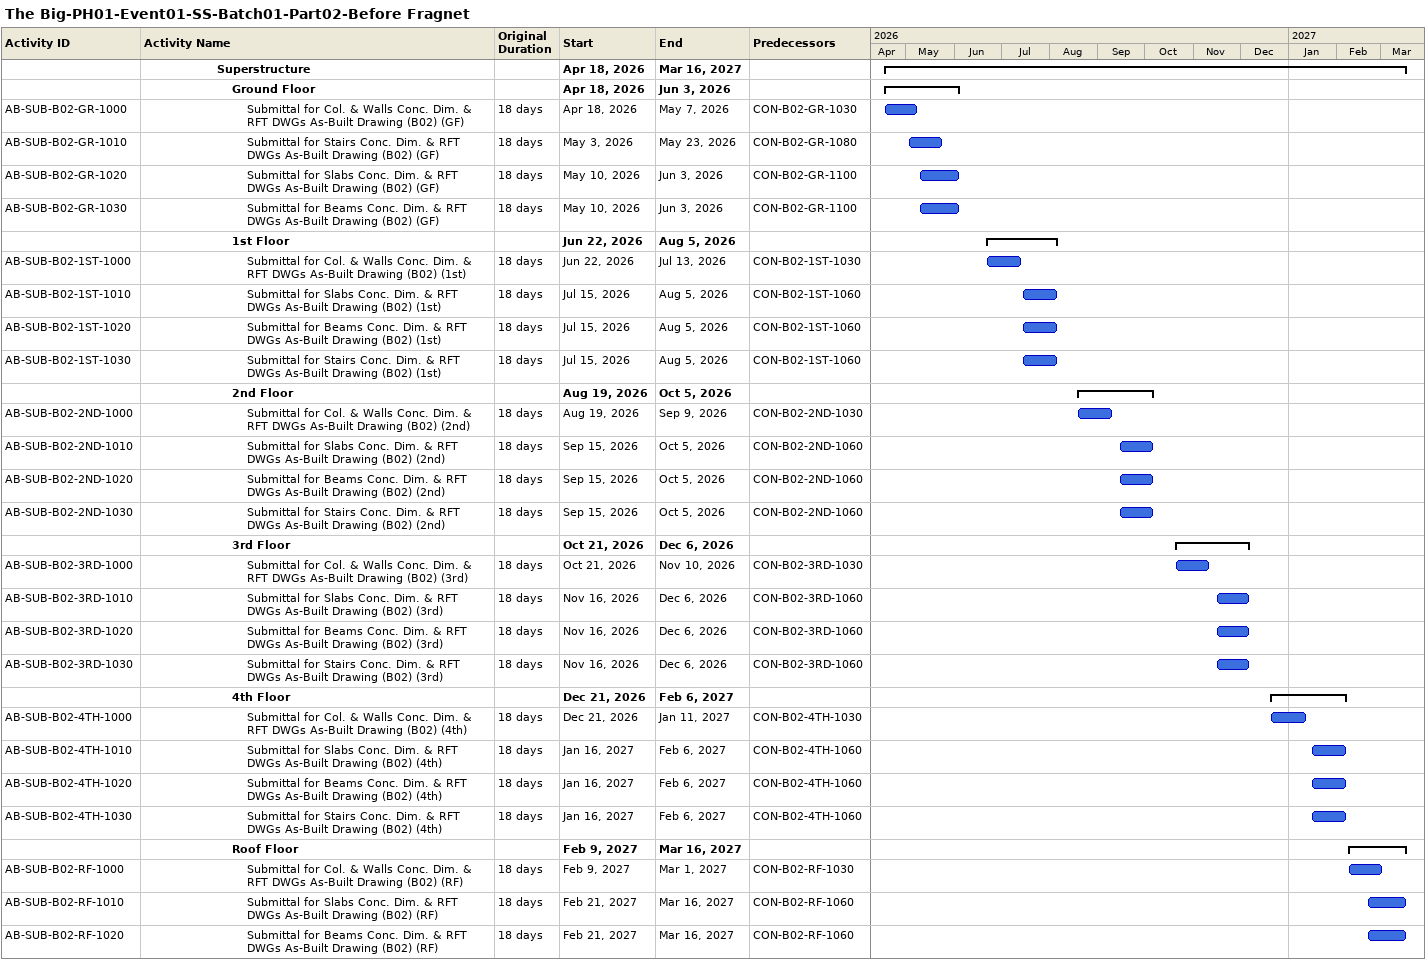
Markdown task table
The Big-PH01-Event01-SS-Batch01-Part02-Before Fragnet

| ID | Level | Task | Original duration | Start | Finish | Predecessors |
|---|---|---|---|---|---|---|
|  | 6 | **Superstructure** |  | 2026-04-18 | 2027-03-16 |  |
|  | 7 | **Ground Floor** |  | 2026-04-18 | 2026-06-03 |  |
| AB-SUB-B02-GR-1000 | 8 | Submittal for Col. & Walls Conc. Dim. & RFT DWGs As-Built Drawing (B02) (GF) | 18d | 2026-04-18 | 2026-05-07 | CON-B02-GR-1030 |
| AB-SUB-B02-GR-1010 | 8 | Submittal for Stairs Conc. Dim. & RFT DWGs As-Built Drawing (B02) (GF) | 18d | 2026-05-03 | 2026-05-23 | CON-B02-GR-1080 |
| AB-SUB-B02-GR-1020 | 8 | Submittal for Slabs Conc. Dim. & RFT DWGs As-Built Drawing (B02) (GF) | 18d | 2026-05-10 | 2026-06-03 | CON-B02-GR-1100 |
| AB-SUB-B02-GR-1030 | 8 | Submittal for Beams Conc. Dim. & RFT DWGs As-Built Drawing (B02) (GF) | 18d | 2026-05-10 | 2026-06-03 | CON-B02-GR-1100 |
|  | 7 | **1st Floor** |  | 2026-06-22 | 2026-08-05 |  |
| AB-SUB-B02-1ST-1000 | 8 | Submittal for Col. & Walls Conc. Dim. & RFT DWGs As-Built Drawing (B02) (1st) | 18d | 2026-06-22 | 2026-07-13 | CON-B02-1ST-1030 |
| AB-SUB-B02-1ST-1010 | 8 | Submittal for Slabs Conc. Dim. & RFT DWGs As-Built Drawing (B02) (1st) | 18d | 2026-07-15 | 2026-08-05 | CON-B02-1ST-1060 |
| AB-SUB-B02-1ST-1020 | 8 | Submittal for Beams Conc. Dim. & RFT DWGs As-Built Drawing (B02) (1st) | 18d | 2026-07-15 | 2026-08-05 | CON-B02-1ST-1060 |
| AB-SUB-B02-1ST-1030 | 8 | Submittal for Stairs Conc. Dim. & RFT DWGs As-Built Drawing (B02) (1st) | 18d | 2026-07-15 | 2026-08-05 | CON-B02-1ST-1060 |
|  | 7 | **2nd Floor** |  | 2026-08-19 | 2026-10-05 |  |
| AB-SUB-B02-2ND-1000 | 8 | Submittal for Col. & Walls Conc. Dim. & RFT DWGs As-Built Drawing (B02) (2nd) | 18d | 2026-08-19 | 2026-09-09 | CON-B02-2ND-1030 |
| AB-SUB-B02-2ND-1010 | 8 | Submittal for Slabs Conc. Dim. & RFT DWGs As-Built Drawing (B02) (2nd) | 18d | 2026-09-15 | 2026-10-05 | CON-B02-2ND-1060 |
| AB-SUB-B02-2ND-1020 | 8 | Submittal for Beams Conc. Dim. & RFT DWGs As-Built Drawing (B02) (2nd) | 18d | 2026-09-15 | 2026-10-05 | CON-B02-2ND-1060 |
| AB-SUB-B02-2ND-1030 | 8 | Submittal for Stairs Conc. Dim. & RFT DWGs As-Built Drawing (B02) (2nd) | 18d | 2026-09-15 | 2026-10-05 | CON-B02-2ND-1060 |
|  | 7 | **3rd Floor** |  | 2026-10-21 | 2026-12-06 |  |
| AB-SUB-B02-3RD-1000 | 8 | Submittal for Col. & Walls Conc. Dim. & RFT DWGs As-Built Drawing (B02) (3rd) | 18d | 2026-10-21 | 2026-11-10 | CON-B02-3RD-1030 |
| AB-SUB-B02-3RD-1010 | 8 | Submittal for Slabs Conc. Dim. & RFT DWGs As-Built Drawing (B02) (3rd) | 18d | 2026-11-16 | 2026-12-06 | CON-B02-3RD-1060 |
| AB-SUB-B02-3RD-1020 | 8 | Submittal for Beams Conc. Dim. & RFT DWGs As-Built Drawing (B02) (3rd) | 18d | 2026-11-16 | 2026-12-06 | CON-B02-3RD-1060 |
| AB-SUB-B02-3RD-1030 | 8 | Submittal for Stairs Conc. Dim. & RFT DWGs As-Built Drawing (B02) (3rd) | 18d | 2026-11-16 | 2026-12-06 | CON-B02-3RD-1060 |
|  | 7 | **4th Floor** |  | 2026-12-21 | 2027-02-06 |  |
| AB-SUB-B02-4TH-1000 | 8 | Submittal for Col. & Walls Conc. Dim. & RFT DWGs As-Built Drawing (B02) (4th) | 18d | 2026-12-21 | 2027-01-11 | CON-B02-4TH-1030 |
| AB-SUB-B02-4TH-1010 | 8 | Submittal for Slabs Conc. Dim. & RFT DWGs As-Built Drawing (B02) (4th) | 18d | 2027-01-16 | 2027-02-06 | CON-B02-4TH-1060 |
| AB-SUB-B02-4TH-1020 | 8 | Submittal for Beams Conc. Dim. & RFT DWGs As-Built Drawing (B02) (4th) | 18d | 2027-01-16 | 2027-02-06 | CON-B02-4TH-1060 |
| AB-SUB-B02-4TH-1030 | 8 | Submittal for Stairs Conc. Dim. & RFT DWGs As-Built Drawing (B02) (4th) | 18d | 2027-01-16 | 2027-02-06 | CON-B02-4TH-1060 |
|  | 7 | **Roof Floor** |  | 2027-02-09 | 2027-03-16 |  |
| AB-SUB-B02-RF-1000 | 8 | Submittal for Col. & Walls Conc. Dim. & RFT DWGs As-Built Drawing (B02) (RF) | 18d | 2027-02-09 | 2027-03-01 | CON-B02-RF-1030 |
| AB-SUB-B02-RF-1010 | 8 | Submittal for Slabs Conc. Dim. & RFT DWGs As-Built Drawing (B02) (RF) | 18d | 2027-02-21 | 2027-03-16 | CON-B02-RF-1060 |
| AB-SUB-B02-RF-1020 | 8 | Submittal for Beams Conc. Dim. & RFT DWGs As-Built Drawing (B02) (RF) | 18d | 2027-02-21 | 2027-03-16 | CON-B02-RF-1060 |
